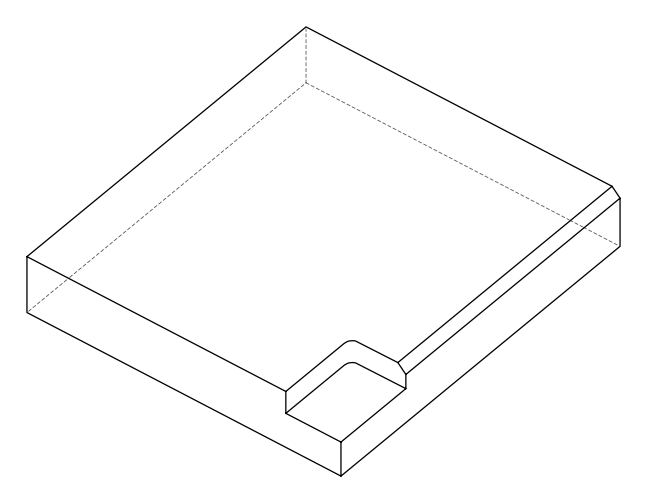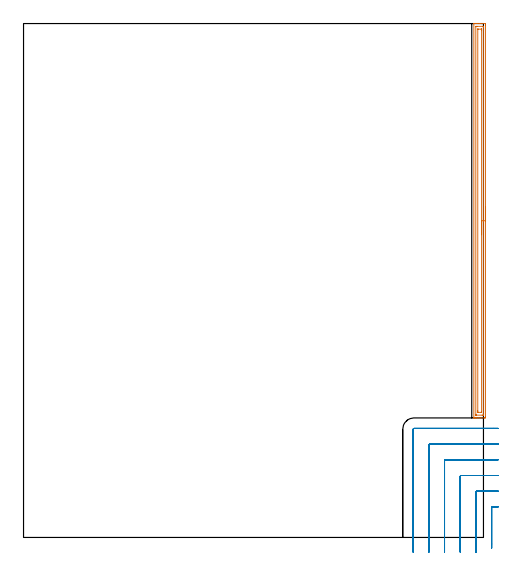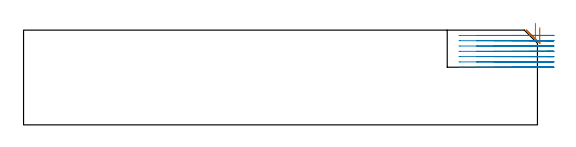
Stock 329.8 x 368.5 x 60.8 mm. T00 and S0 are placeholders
(PLAN: 2 operations, 1 tool changes, 15.8 min)
(1 AREA_MILL | FG_CHAMFER_SURFACE | UGT0205_001 | 7.02 min | 10163 mm3)
(2 MILL_CORNER_NOTCH_RECTANGULAR | CORNER_NOTCH_RECTANGULAR | UGT0201_133 | Follow Part, ap 3.75, ae 75% | 8.77 min | 117581 mm3)
(TOOL UGT0205_001 | Chamfer Mill 20 x 3 x 45 deg. | D20 FL50 Z2)
(TOOL UGT0201_133 | Carbide End Mill 15.0 | D15 FL30 Z4)
(OP 1 AREA_MILL)
G17 G21 G94 G90
T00 M6
G54
G17 G0 G90 X331.3 Y237.1 S1061 M3
G43 Z70.8 H0
Z62.4
G94 G1 Y237.062 Z61.528 F250.
Y236.948 Z60.664
Y236.759 Z59.812
Y236.497 Z58.98
Y236.163 Z58.174
Y235.76 Z57.4
Y235.292 Z56.664
Y234.76 Z55.972
Y234.171 Z55.329
Y233.528 Z54.74
Y232.836 Z54.209
Y232.1 Z53.74
Y231.326 Z53.337
Y230.52 Z53.003
Y229.688 Z52.741
Y228.836 Z52.552
Y227.972 Z52.438
Y227.1 Z52.4
Y86.325
X331.298 Y85.702 Z52.399
X330.675 Y85.7 Z53.022
X330.406 Z53.291
X326.206 Z57.489
X324.773 Z58.923
X324.418 Z59.277
X323.708 Z59.991
X323.396 Z60.303
X322.97 Y85.702 Z60.722
X322.93 Y85.705 Z60.761
X322.903 Y85.71 Z60.788
X322.9 Y85.878 Z60.8
Y368.322
X322.903 Y368.49 Z60.788
X322.968 Y368.493 Z60.724
X323.396 Y368.5 Z60.303
X323.708 Z59.992
X324.418 Z59.277
X325.668 Z58.029
X327.098 Z56.598
X331.298 Y368.499 Z52.4
X331.3 Y367.875
Y367.251
Y227.1
X329.886 Z53.814
X329.885 Y88.008 Z53.815
X329.883 Y87.904 Z53.817
X329.877 Y87.71 Z53.823
X329.781 Y87.706 Z53.919
X329.299 Y87.701 Z54.401
X328.888 Y87.7 Z54.812
X324.83 Z58.87
X324.418 Y87.702 Z59.282
X324.36 Y87.705 Z59.34
X324.33 Y87.709 Z59.37
X324.321 Y87.8 Z59.379
X324.316 Y88.008 Z59.384
X324.314 Y88.112 Z59.386
Y88.216
X324.315 Y366.192 Z59.385
X324.317 Y366.296 Z59.383
X324.322 Y366.49 Z59.378
X324.418 Y366.493 Z59.282
X324.901 Y366.499 Z58.799
X325.312 Y366.5 Z58.388
X329.369 Z54.331
X329.781 Y366.498 Z53.919
X329.84 Y366.495 Z53.86
X329.87 Y366.491 Z53.83
X329.879 Y366.4 Z53.821
X329.884 Y366.192 Z53.816
X329.886 Y366.088 Z53.814
Y365.984
Y227.1
X328.472 Z55.228
X328.471 Y89.9 Z55.229
X328.47 Y89.78 Z55.23
X328.467 Y89.722 Z55.233
X328.466 Y89.714 Z55.234
X328.449 Y89.71 Z55.251
X328.393 Y89.705 Z55.307
X328.193 Y89.701 Z55.507
X326.006 Z57.694
X325.873 Y89.702 Z57.827
X325.767 Y89.707 Z57.933
X325.737 Y89.71 Z57.963
X325.735 Y89.717 Z57.965
X325.732 Y89.741 Z57.968
X325.73 Y89.9 Z57.97
X325.729 Y90.377 Z57.971
X325.728 Y90.794 Z57.972
X325.729 Y364.3 Z57.971
X325.73 Y364.42 Z57.97
X325.733 Y364.478 Z57.967
X325.734 Y364.486 Z57.966
X325.751 Y364.49 Z57.949
X325.807 Y364.495 Z57.893
X326.007 Y364.499 Z57.693
X328.194 Z55.506
X328.327 Y364.498 Z55.373
X328.433 Y364.493 Z55.267
X328.463 Y364.49 Z55.237
X328.465 Y364.484 Z55.235
X328.468 Y364.459 Z55.232
X328.47 Y364.3 Z55.23
X328.471 Y363.823 Z55.229
X328.472 Y363.406 Z55.228
Y227.1
Y226.228 Z55.267
Y225.364 Z55.38
Y224.512 Z55.569
Y223.68 Z55.832
Y222.874 Z56.165
Y222.1 Z56.568
Y221.364 Z57.037
Y220.672 Z57.568
Y220.029 Z58.157
Y219.44 Z58.801
Y218.908 Z59.493
Y218.44 Z60.228
Y218.037 Z61.002
Y217.703 Z61.808
Y217.441 Z62.64
Y217.252 Z63.492
Y217.138 Z64.357
Y217.1 Z65.228
G0 Z70.8
M5
M2
(OP 2 MILL_CORNER_NOTCH_RECTANGULAR)
G17 G21 G94 G90
T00 M6
G54
G17 G0 G90 X340.3 Y21.95 S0 M3
G43 Z70.8 H0
Z57.4
G94 G1 X337.3 F250.
X336.395 F500.
G3 X335.65 Y21.205 R0.75
G1 Y-4.693
Y-7.693 F250.
G0 Z70.8
X340.3 Y33.2
Z57.4
G1 X337.3
X325.145 F500.
G3 X324.4 Y32.455 R0.75
G1 Y-7.5
Y-10.5 F250.
G0 Z70.8
X340.3 Y44.45
Z57.4
G1 X337.3
X313.896 F500.
G3 X313.15 Y43.704 R0.75
G1 Y-7.5
Y-10.5 F250.
G0 Z70.8
X340.3 Y55.7
Z57.4
G1 X337.3
X302.646 F500.
G3 X301.9 Y54.954 R0.75
G1 Y-7.5
Y-10.5 F250.
G0 Z70.8
X340.3 Y66.95
Z57.4
G1 X337.3
X291.396 F500.
G3 X290.65 Y66.204 R0.75
G1 Y-7.5
Y-10.5 F250.
G0 Z70.8
X340.3 Y78.2
Z57.4
G1 X337.3
X280.146 F500.
G3 X279.4 Y77.454 R0.75
G1 Y-7.5
Y-10.5 F250.
G0 Z70.8
X340.3 Y21.95
Z54.
G1 X337.3
X336.395 F500.
G3 X335.65 Y21.205 R0.75
G1 Y-4.693
Y-7.693 F250.
G0 Z70.8
X340.3 Y33.2
Z54.
G1 X337.3
X325.145 F500.
G3 X324.4 Y32.455 R0.75
G1 Y-7.5
Y-10.5 F250.
G0 Z70.8
X340.3 Y44.45
Z54.
G1 X337.3
X313.895 F500.
G3 X313.15 Y43.705 R0.75
G1 Y-7.5
Y-10.5 F250.
G0 Z70.8
X340.3 Y55.7
Z54.
G1 X337.3
X302.646 F500.
G3 X301.9 Y54.954 R0.75
G1 Y-7.5
Y-10.5 F250.
G0 Z70.8
X340.3 Y66.95
Z54.
G1 X337.3
X291.396 F500.
G3 X290.65 Y66.204 R0.75
G1 Y-7.5
Y-10.5 F250.
G0 Z70.8
X340.3 Y78.2
Z54.
G1 X337.3
X280.146 F500.
G3 X279.4 Y77.454 R0.75
G1 Y-7.5
Y-10.5 F250.
G0 Z70.8
X340.3 Y21.95
Z50.6
G1 X337.3
X336.395 F500.
G3 X335.65 Y21.205 R0.75
G1 Y-4.693
Y-7.693 F250.
G0 Z70.8
X340.3 Y33.2
Z50.6
G1 X337.3
X325.145 F500.
G3 X324.4 Y32.455 R0.75
G1 Y-7.5
Y-10.5 F250.
G0 Z70.8
X340.3 Y44.45
Z50.6
G1 X337.3
X313.896 F500.
G3 X313.15 Y43.704 R0.75
G1 Y-7.5
Y-10.5 F250.
G0 Z70.8
X340.3 Y55.7
Z50.6
G1 X337.3
X302.646 F500.
G3 X301.9 Y54.954 R0.75
G1 Y-7.5
Y-10.5 F250.
G0 Z70.8
X340.3 Y66.95
Z50.6
G1 X337.3
X291.396 F500.
G3 X290.65 Y66.204 R0.75
G1 Y-7.5
Y-10.5 F250.
G0 Z70.8
X340.3 Y78.2
Z50.6
G1 X337.3
X280.146 F500.
G3 X279.4 Y77.454 R0.75
G1 Y-7.5
Y-10.5 F250.
G0 Z70.8
X340.3 Y21.95
Z47.2
G1 X337.3
X336.395 F500.
G3 X335.65 Y21.205 R0.75
G1 Y-4.693
Y-7.693 F250.
G0 Z70.8
X340.3 Y33.2
Z47.2
G1 X337.3
X325.145 F500.
G3 X324.4 Y32.455 R0.75
G1 Y-7.5
Y-10.5 F250.
G0 Z70.8
X340.3 Y44.45
Z47.2
G1 X337.3
X313.896 F500.
G3 X313.15 Y43.704 R0.75
G1 Y-7.5
Y-10.5 F250.
G0 Z70.8
X340.3 Y55.7
Z47.2
G1 X337.3
X302.646 F500.
G3 X301.9 Y54.954 R0.75
G1 Y-7.5
Y-10.5 F250.
G0 Z70.8
X340.3 Y66.95
Z47.2
G1 X337.3
X291.396 F500.
G3 X290.65 Y66.204 R0.75
G1 Y-7.5
Y-10.5 F250.
G0 Z70.8
X340.3 Y78.2
Z47.2
G1 X337.3
X280.146 F500.
G3 X279.4 Y77.454 R0.75
G1 Y-7.5
Y-10.5 F250.
G0 Z70.8
X340.3 Y21.95
Z43.8
G1 X337.3
X336.395 F500.
G3 X335.65 Y21.205 R0.75
G1 Y-4.693
Y-7.693 F250.
G0 Z70.8
X340.3 Y33.2
Z43.8
G1 X337.3
X325.145 F500.
G3 X324.4 Y32.455 R0.75
G1 Y-7.5
Y-10.5 F250.
G0 Z70.8
X340.3 Y44.45
Z43.8
G1 X337.3
X313.896 F500.
G3 X313.15 Y43.704 R0.75
G1 Y-7.5
Y-10.5 F250.
G0 Z70.8
X340.3 Y55.7
Z43.8
G1 X337.3
X302.646 F500.
G3 X301.9 Y54.954 R0.75
G1 Y-7.5
Y-10.5 F250.
G0 Z70.8
X340.3 Y66.95
Z43.8
G1 X337.3
X291.396 F500.
G3 X290.65 Y66.204 R0.75
G1 Y-7.5
Y-10.5 F250.
G0 Z70.8
X340.3 Y78.2
Z43.8
G1 X337.3
X280.146 F500.
G3 X279.4 Y77.454 R0.75
G1 Y-7.5
Y-10.5 F250.
G0 Z70.8
X340.3 Y21.95
Z40.4
G1 X337.3
X336.395 F500.
G3 X335.65 Y21.205 R0.75
G1 Y-4.693
Y-7.693 F250.
G0 Z70.8
X340.3 Y33.2
Z40.4
G1 X337.3
X325.145 F500.
G3 X324.4 Y32.455 R0.75
G1 Y-7.5
Y-10.5 F250.
G0 Z70.8
X340.3 Y44.45
Z40.4
G1 X337.3
X313.896 F500.
G3 X313.15 Y43.704 R0.75
G1 Y-7.5
Y-10.5 F250.
G0 Z70.8
X340.3 Y55.7
Z40.4
G1 X337.3
X302.646 F500.
G3 X301.9 Y54.954 R0.75
G1 Y-7.5
Y-10.5 F250.
G0 Z70.8
X340.3 Y66.95
Z40.4
G1 X337.3
X291.396 F500.
G3 X290.65 Y66.204 R0.75
G1 Y-7.5
Y-10.5 F250.
G0 Z70.8
X340.3 Y78.2
Z40.4
G1 X337.3
X280.146 F500.
G3 X279.4 Y77.454 R0.75
G1 Y-7.5
Y-10.5 F250.
G0 Z70.8
X340.3 Y21.95
Z37.
G1 X337.3
X336.395 F500.
G3 X335.65 Y21.205 R0.75
G1 Y-4.693
Y-7.693 F250.
G0 Z70.8
X340.3 Y33.2
Z37.
G1 X337.3
X325.145 F500.
G3 X324.4 Y32.455 R0.75
G1 Y-7.5
Y-10.5 F250.
G0 Z70.8
X340.3 Y44.45
Z37.
G1 X337.3
X313.896 F500.
G3 X313.15 Y43.704 R0.75
G1 Y-7.5
Y-10.5 F250.
G0 Z70.8
X340.3 Y55.7
Z37.
G1 X337.3
X302.646 F500.
G3 X301.9 Y54.954 R0.75
G1 Y-7.5
Y-10.5 F250.
G0 Z70.8
X340.3 Y66.95
Z37.
G1 X337.3
X291.396 F500.
G3 X290.65 Y66.204 R0.75
G1 Y-7.5
Y-10.5 F250.
G0 Z70.8
X340.3 Y78.2
Z37.
G1 X337.3
X280.146 F500.
G3 X279.4 Y77.454 R0.75
G1 Y-7.5
Y-10.5 F250.
G0 Z70.8
M5
M2
